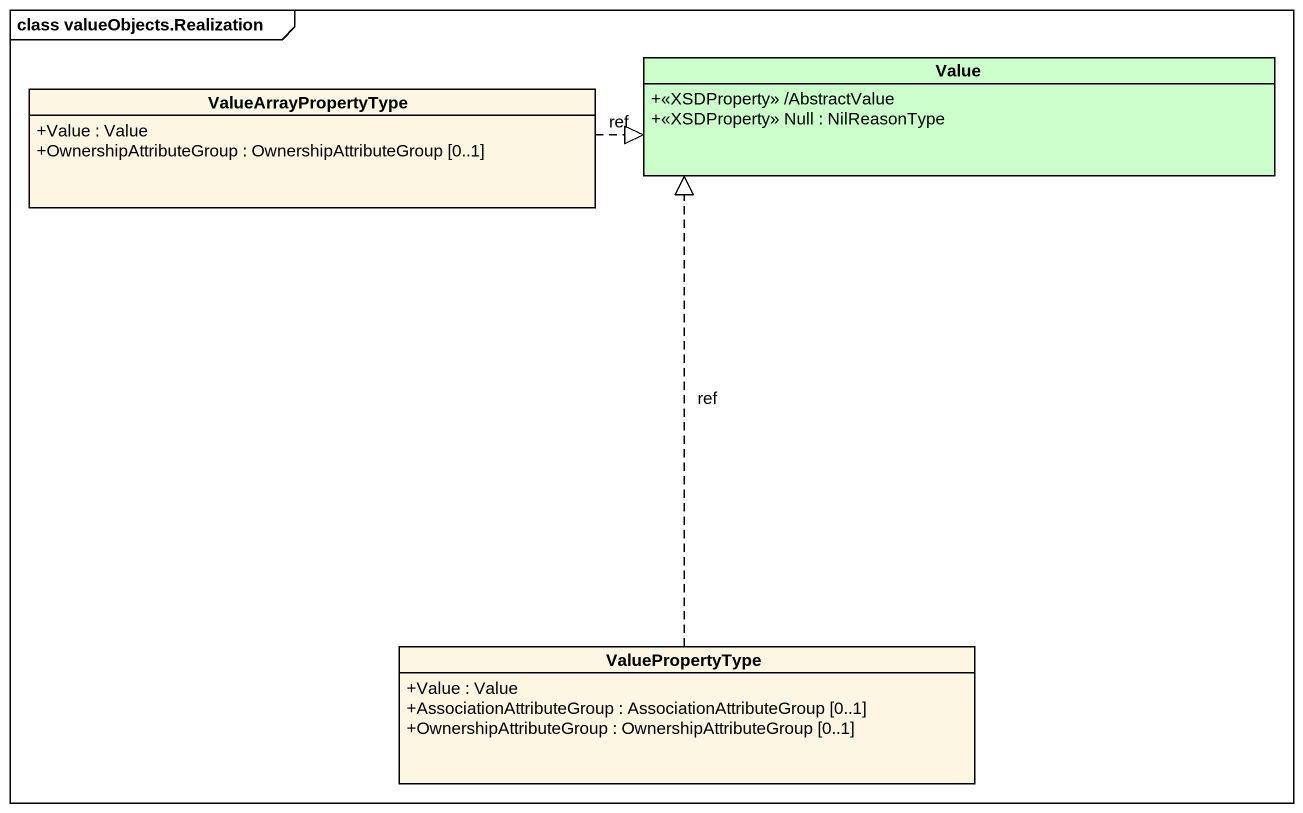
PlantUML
@startuml
mainframe class valueObjects.Realization
hide circle
hide empty members
skinparam classAttributeIconSize 0
class ValueArrayPropertyType {
  +Value : Value
  +OwnershipAttributeGroup : OwnershipAttributeGroup [0..1]
}
class Value #CCFFCC {
  +<<XSDProperty>> /AbstractValue
  +<<XSDProperty>> Null : NilReasonType
}
class ValuePropertyType {
  +Value : Value
  +AssociationAttributeGroup : AssociationAttributeGroup [0..1]
  +OwnershipAttributeGroup : OwnershipAttributeGroup [0..1]
}
ValueArrayPropertyType .right.|> Value : ref
ValuePropertyType .up.|> Value : ref
@enduml
